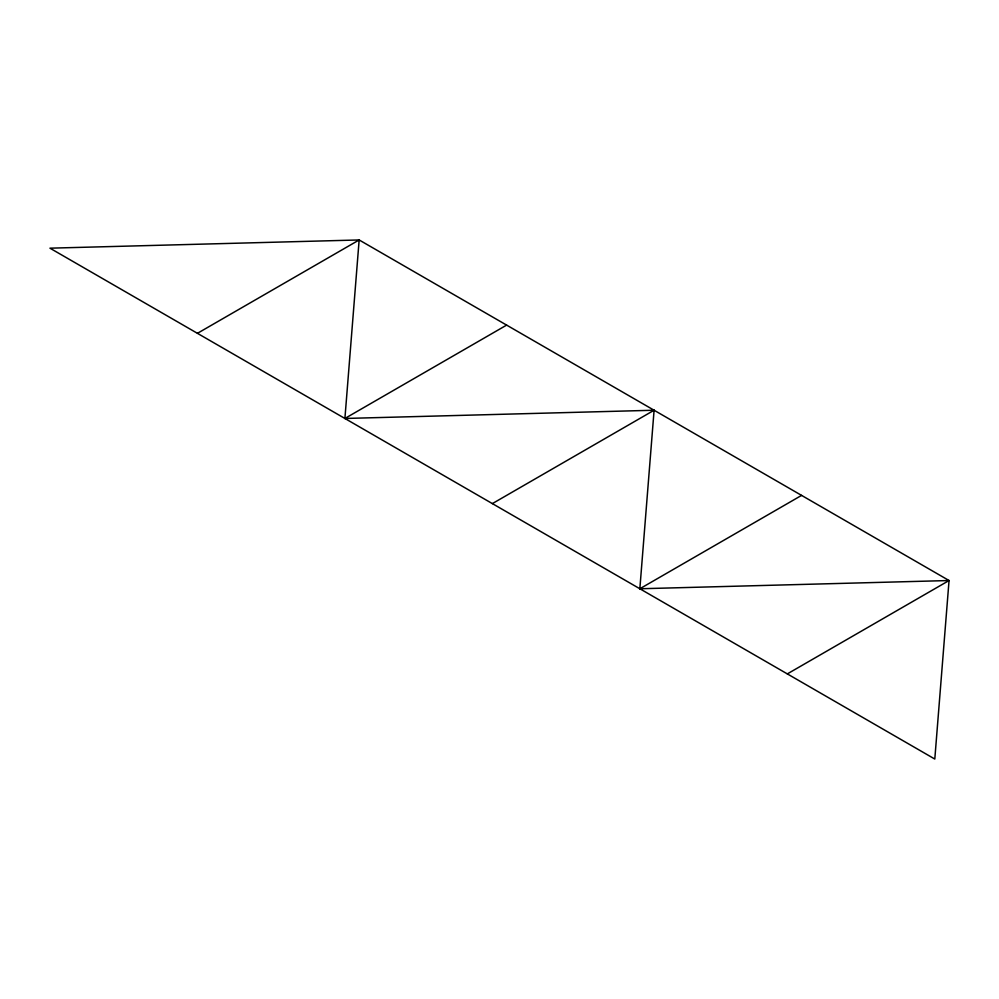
<?xml version="1.0" encoding="UTF-8"?>
<svg xmlns="http://www.w3.org/2000/svg" width="999" height="999" viewBox="0 0 999 999"><rect width="100%" height="100%" fill="white"/><g stroke="black" fill="none" stroke-linecap="round" stroke-linejoin="round"><path stroke-width="1.5" d="M787.324 673.9L949.05 580.531L639.847 588.761L654.095 410.239L344.905 418.469L359.153 239.96L49.95 248.177L934.802 759.04L949.05 580.531L359.153 239.96L197.427 333.329M344.905 418.469L506.63 325.1M492.37 503.608L654.095 410.239M639.847 588.761L801.573 495.392"/></g></svg>
